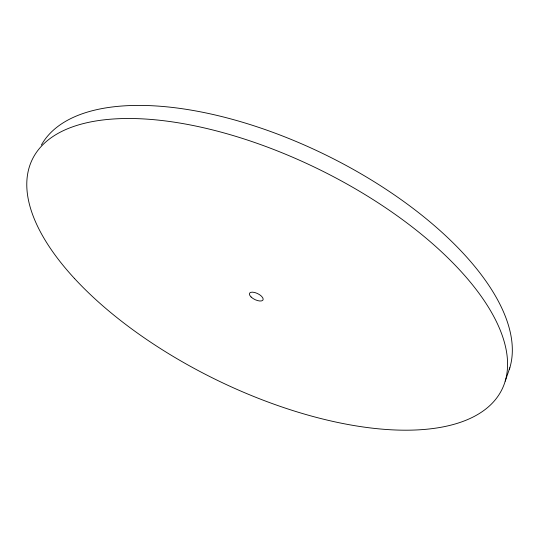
<?xml version="1.0" encoding="UTF-8"?>
<svg xmlns="http://www.w3.org/2000/svg" width="537" height="537" viewBox="0 0 537 537"><rect width="100%" height="100%" fill="white"/><g stroke="black" fill="none" stroke-linecap="round" stroke-linejoin="round"><path stroke-width="0.81" d="M505.196 381.163L509.828 367.778M41.396 144.99A259.767 119.241 26.1 0 1 321.435 152.87A259.767 119.241 26.1 0 1 509.318 369.402M74.63 278.636A261.465 117.079 26.1 0 0 488.093 407.12A261.465 117.079 26.1 0 0 238.831 137.291A261.465 117.079 26.1 0 0 74.63 278.636M251.115 297.008A7.518 3.289 26.1 0 0 262.828 300.21A7.518 3.289 26.1 0 0 254.914 292.564A7.518 3.289 26.1 0 0 251.115 297.008"/></g></svg>
